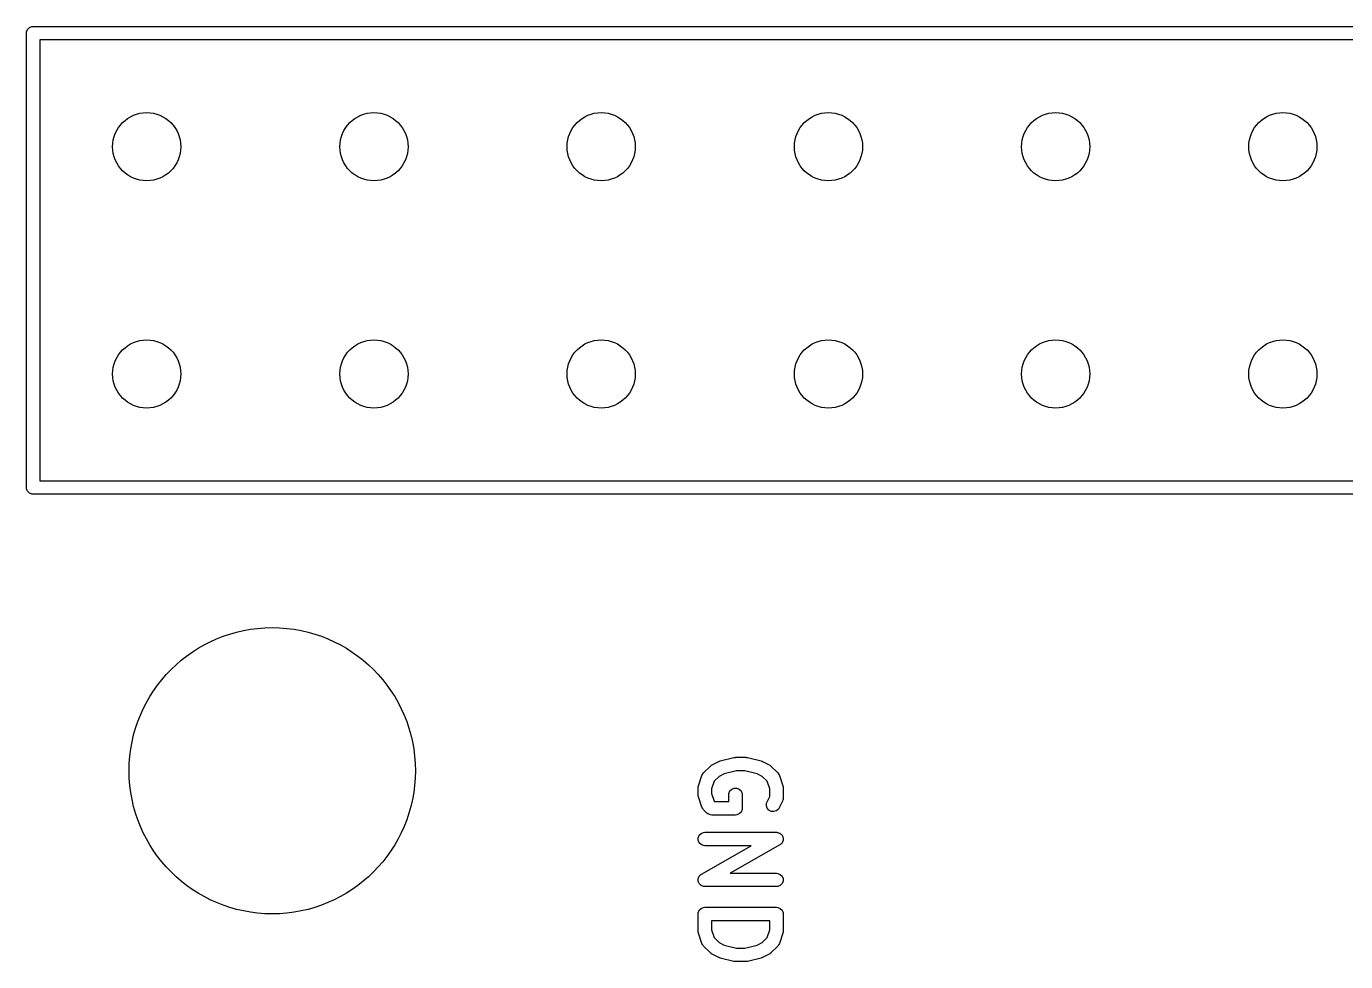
# Model space of a CAD drawing. Extents: x 90.4 to 161.7, y -143.1 to -81.8.
# Drawn here: x 90.38 to 105.13, y -94.82 to -84.37 of the extents above; entities that cross this region are included whole.
import ezdxf

# ---------------------------------------------------------------- set-up
doc = ezdxf.new("R2010")
doc.units = 0
doc.layers.add('BLACK', color=7, linetype='CONTINUOUS')

msp = doc.modelspace()

# ---------------------------------------------------------------- linework, layer by layer
at = {"layer": 'BLACK', "linetype": 'CONTINUOUS'}
for p, q in [((90.38212, -84.441876), (90.383561, -84.427244)), ((90.38212, -89.521876), (90.38212, -84.441876)), ((90.383561, -84.427244), (90.39476, -84.400208)), ((90.39476, -84.400208), (90.415452, -84.379516)), ((90.415452, -84.379516), (90.442488, -84.368317)), ((90.442488, -84.368317), (90.45712, -84.366876)), ((90.45712, -84.366876), (161.57712, -84.366876)), ((90.53212, -84.516876), (90.53212, -89.446876)), ((161.50212, -84.516876), (90.53212, -84.516876)), ((90.53212, -89.446876), (161.50212, -89.446876)), ((90.383561, -89.536508), (90.38212, -89.521876)), ((90.39476, -89.563544), (90.383561, -89.536508)), ((90.415452, -89.584236), (90.39476, -89.563544)), ((90.442488, -89.595435), (90.415452, -89.584236)), ((90.45712, -89.596876), (90.442488, -89.595435)), ((161.57712, -89.596876), (90.45712, -89.596876)), ((98.047186, -92.620801), (98.123376, -92.582706)), ((98.123376, -92.582706), (98.124445, -92.582296)), ((98.124445, -92.582296), (98.124881, -92.581974)), ((98.124881, -92.581974), (98.131032, -92.579775)), ((98.131032, -92.579775), (98.137108, -92.577451)), ((98.137108, -92.577451), (98.137646, -92.577412)), ((98.137646, -92.577412), (98.138726, -92.577027)), ((98.138726, -92.577027), (98.291108, -92.538931)), ((98.291108, -92.538931), (98.293644, -92.538555)), ((98.293644, -92.538555), (98.294666, -92.538133)), ((98.294666, -92.538133), (98.300178, -92.53759)), ((98.300178, -92.53759), (98.305652, -92.536781)), ((98.305652, -92.536781), (98.306744, -92.536943)), ((98.306744, -92.536943), (98.309298, -92.536692)), ((98.309298, -92.536692), (98.423584, -92.536692)), ((98.423584, -92.536692), (98.426137, -92.536943)), ((98.426137, -92.536943), (98.42723, -92.536781)), ((98.42723, -92.536781), (98.432704, -92.53759)), ((98.432704, -92.53759), (98.438216, -92.538133)), ((98.438216, -92.538133), (98.439236, -92.538555)), ((98.439236, -92.538555), (98.441775, -92.538931)), ((98.441775, -92.538931), (98.594156, -92.577027)), ((98.594156, -92.577027), (98.595235, -92.577412)), ((98.595235, -92.577412), (98.595774, -92.577451)), ((98.595774, -92.577451), (98.601849, -92.579775)), ((98.601849, -92.579775), (98.608001, -92.581974)), ((98.608001, -92.581974), (98.608436, -92.582296)), ((98.608436, -92.582296), (98.609506, -92.582706)), ((98.609506, -92.582706), (98.685697, -92.620801)), ((97.89529, -92.854642), (97.933386, -92.740356)), ((97.933386, -92.740356), (97.93938, -92.72693)), ((97.93938, -92.72693), (97.941146, -92.724893)), ((97.941146, -92.724893), (97.942177, -92.722405)), ((97.942177, -92.722405), (97.951504, -92.71104)), ((97.951504, -92.71104), (98.027694, -92.63485)), ((98.027694, -92.63485), (98.033444, -92.630129)), ((98.033444, -92.630129), (98.034743, -92.628633)), ((98.034743, -92.628633), (98.036997, -92.627213)), ((98.036997, -92.627213), (98.039059, -92.625522)), ((98.039059, -92.625522), (98.040891, -92.624763)), ((98.040891, -92.624763), (98.047186, -92.620801)), ((98.125154, -92.749522), (98.070089, -92.804586)), ((98.183092, -92.720552), (98.125154, -92.749522)), ((98.318533, -92.686692), (98.183092, -92.720552)), ((98.414349, -92.686692), (98.318533, -92.686692)), ((98.549789, -92.720552), (98.414349, -92.686692)), ((98.607729, -92.749522), (98.549789, -92.720552)), ((98.662793, -92.804586), (98.607729, -92.749522)), ((98.685697, -92.620801), (98.691996, -92.624765)), ((98.691996, -92.624765), (98.693824, -92.625523)), ((98.693824, -92.625523), (98.69588, -92.627211)), ((98.69588, -92.627211), (98.69814, -92.628633)), ((98.69814, -92.628633), (98.699439, -92.630131)), ((98.699439, -92.630131), (98.705189, -92.63485)), ((98.705189, -92.63485), (98.781379, -92.71104)), ((98.781379, -92.71104), (98.790707, -92.722405)), ((98.790707, -92.722405), (98.791739, -92.724897)), ((98.791739, -92.724897), (98.793503, -92.726931)), ((98.793503, -92.726931), (98.799497, -92.740356)), ((98.799497, -92.740356), (98.837592, -92.854642)), ((97.891441, -92.878359), (97.89217, -92.870953)), ((97.891441, -92.95455), (97.891441, -92.878359)), ((97.89203, -92.868978), (97.89262, -92.86638)), ((97.89217, -92.870953), (97.89203, -92.868978)), ((97.89262, -92.86638), (97.892882, -92.863727)), ((97.892882, -92.863727), (97.89364, -92.861896)), ((97.89364, -92.861896), (97.89529, -92.854642)), ((98.070089, -92.804586), (98.041441, -92.890529)), ((98.041441, -92.890529), (98.041441, -92.942378)), ((98.246938, -92.912882), (98.26763, -92.89219)), ((98.26763, -92.89219), (98.294666, -92.880991)), ((98.294666, -92.880991), (98.32393, -92.880991)), ((98.32393, -92.880991), (98.350966, -92.89219)), ((98.350966, -92.89219), (98.371658, -92.912882)), ((98.691441, -92.890528), (98.662793, -92.804586)), ((98.691441, -92.97494), (98.691441, -92.890528)), ((98.837592, -92.854642), (98.839241, -92.861895)), ((98.839241, -92.861895), (98.84, -92.863727)), ((98.84, -92.863727), (98.840261, -92.866381)), ((98.840261, -92.866381), (98.840852, -92.868979)), ((98.840852, -92.868979), (98.840711, -92.870953)), ((98.840711, -92.870953), (98.841441, -92.878359)), ((98.841441, -92.878359), (98.841441, -92.992645)), ((97.89217, -92.961955), (97.891441, -92.95455)), ((97.89203, -92.963931), (97.89217, -92.961955)), ((97.89262, -92.966528), (97.89203, -92.963931)), ((97.892882, -92.969182), (97.89262, -92.966528)), ((97.89364, -92.971012), (97.892882, -92.969182)), ((97.89529, -92.978268), (97.89364, -92.971012)), ((97.933386, -93.092552), (97.89529, -92.978268)), ((98.041441, -92.942378), (98.070089, -93.028321)), ((98.070089, -93.028321), (98.073699, -93.031931)), ((98.073699, -93.031931), (98.234298, -93.031931)), ((98.234298, -92.95455), (98.235739, -92.939918)), ((98.234298, -93.031931), (98.234298, -92.95455)), ((98.235739, -92.939918), (98.246938, -92.912882)), ((98.371658, -92.912882), (98.382857, -92.939918)), ((98.382857, -92.939918), (98.384298, -92.95455)), ((98.384298, -92.95455), (98.384298, -93.106931)), ((98.656009, -93.049026), (98.661264, -93.035294)), ((98.661264, -93.035294), (98.691441, -92.97494)), ((98.833523, -93.026186), (98.795428, -93.102376)), ((98.838778, -93.012454), (98.833523, -93.026186)), ((98.838968, -93.009766), (98.838778, -93.012454)), ((98.84, -93.007277), (98.838968, -93.009766)), ((98.841441, -92.992645), (98.84, -93.007277)), ((97.93938, -93.105978), (97.933386, -93.092552)), ((97.941145, -93.108013), (97.93938, -93.105978)), ((97.942176, -93.110502), (97.941145, -93.108013)), ((97.951503, -93.121867), (97.942176, -93.110502)), ((97.989598, -93.159963), (97.951503, -93.121867)), ((98.000963, -93.169291), (97.989598, -93.159963)), ((98.027999, -93.18049), (98.000963, -93.169291)), ((98.028, -93.18049), (98.027999, -93.18049)), ((98.042632, -93.181931), (98.028, -93.18049)), ((98.309298, -93.181931), (98.042632, -93.181931)), ((98.32393, -93.18049), (98.309298, -93.181931)), ((98.350966, -93.169291), (98.32393, -93.18049)), ((98.371658, -93.148599), (98.350966, -93.169291)), ((98.382857, -93.121563), (98.371658, -93.148599)), ((98.384298, -93.106931), (98.382857, -93.121563)), ((98.653935, -93.078216), (98.656009, -93.049026)), ((98.663189, -93.105977), (98.653935, -93.078216)), ((98.682362, -93.128085), (98.663189, -93.105977)), ((98.708537, -93.141172), (98.682362, -93.128085)), ((98.737727, -93.143246), (98.708537, -93.141172)), ((98.765488, -93.133992), (98.737727, -93.143246)), ((98.787596, -93.114819), (98.765488, -93.133992)), ((98.795428, -93.102376), (98.787596, -93.114819)), ((97.892882, -93.435156), (97.904081, -93.40812)), ((97.892882, -93.46442), (97.892882, -93.435156)), ((97.904081, -93.491456), (97.892882, -93.46442)), ((97.904081, -93.40812), (97.924773, -93.387428)), ((97.924773, -93.387428), (97.951809, -93.376229)), ((97.951809, -93.376229), (97.966441, -93.374788)), ((97.966441, -93.374788), (98.766441, -93.374788)), ((98.766441, -93.374788), (98.770204, -93.375158)), ((98.770204, -93.375158), (98.77168, -93.374971)), ((98.77168, -93.374971), (98.77359, -93.375492)), ((98.77359, -93.375492), (98.781073, -93.376229)), ((98.781073, -93.376229), (98.790288, -93.380046)), ((98.790288, -93.380046), (98.799912, -93.382671)), ((98.799912, -93.382671), (98.803692, -93.385598)), ((98.803692, -93.385598), (98.808109, -93.387428)), ((98.808109, -93.387428), (98.815159, -93.394478)), ((98.815159, -93.394478), (98.823049, -93.400588)), ((98.823049, -93.400588), (98.825422, -93.404741)), ((98.825422, -93.404741), (98.828801, -93.40812)), ((98.828801, -93.40812), (98.832617, -93.417332)), ((98.830631, -93.487037), (98.828801, -93.491456)), ((98.833558, -93.483258), (98.830631, -93.487037)), ((98.832617, -93.417332), (98.837568, -93.425997)), ((98.836182, -93.473636), (98.833558, -93.483258)), ((98.84, -93.46442), (98.836182, -93.473636)), ((98.837568, -93.425997), (98.83817, -93.43074)), ((98.83817, -93.43074), (98.84, -93.435156)), ((98.84, -93.435156), (98.84, -93.44513)), ((98.84, -93.44513), (98.841258, -93.455027)), ((98.841258, -93.455027), (98.84, -93.459639)), ((98.84, -93.459639), (98.84, -93.46442)), ((97.924773, -93.512148), (97.904081, -93.491456)), ((97.951809, -93.523347), (97.924773, -93.512148)), ((97.929231, -93.841813), (98.484025, -93.524788)), ((97.966441, -93.524788), (97.951809, -93.523347)), ((98.484025, -93.524788), (97.966441, -93.524788)), ((98.803651, -93.514906), (98.248857, -93.831931)), ((98.806734, -93.512717), (98.803651, -93.514906)), ((98.808109, -93.512148), (98.806734, -93.512717)), ((98.809508, -93.510748), (98.808109, -93.512148)), ((98.815641, -93.506396), (98.809508, -93.510748)), ((98.821749, -93.498507), (98.815641, -93.506396)), ((98.828801, -93.491456), (98.821749, -93.498507)), ((97.891624, -93.901692), (97.892882, -93.897079)), ((97.892882, -93.911588), (97.891624, -93.901692)), ((97.892882, -93.892299), (97.896699, -93.883083)), ((97.892882, -93.897079), (97.892882, -93.892299)), ((97.892882, -93.921563), (97.892882, -93.911588)), ((97.894711, -93.925978), (97.892882, -93.921563)), ((97.895314, -93.930722), (97.894711, -93.925978)), ((97.900264, -93.939386), (97.895314, -93.930722)), ((97.896699, -93.883083), (97.899324, -93.87346)), ((97.899324, -93.87346), (97.902251, -93.869679)), ((97.902251, -93.869679), (97.904081, -93.865263)), ((97.904081, -93.865263), (97.911131, -93.858212)), ((97.911131, -93.858212), (97.917241, -93.850323)), ((97.917241, -93.850323), (97.923373, -93.84597)), ((97.923373, -93.84597), (97.924773, -93.844571)), ((97.924773, -93.844571), (97.926147, -93.844001)), ((97.926147, -93.844001), (97.929231, -93.841813)), ((98.248857, -93.831931), (98.766441, -93.831931)), ((98.766441, -93.831931), (98.781073, -93.833372)), ((98.781073, -93.833372), (98.808109, -93.844571)), ((98.808109, -93.844571), (98.828801, -93.865263)), ((98.828801, -93.865263), (98.84, -93.892299)), ((98.84, -93.921563), (98.828801, -93.948599)), ((98.84, -93.892299), (98.84, -93.921563)), ((97.904081, -93.948599), (97.900264, -93.939386)), ((97.907459, -93.951977), (97.904081, -93.948599)), ((97.909833, -93.956131), (97.907459, -93.951977)), ((97.917722, -93.96224), (97.909833, -93.956131)), ((97.924773, -93.969291), (97.917722, -93.96224)), ((97.929189, -93.97112), (97.924773, -93.969291)), ((97.93297, -93.974048), (97.929189, -93.97112)), ((97.942593, -93.976672), (97.93297, -93.974048)), ((97.951809, -93.98049), (97.942593, -93.976672)), ((97.959291, -93.981226), (97.951809, -93.98049)), ((97.961202, -93.981748), (97.959291, -93.981226)), ((97.962677, -93.98156), (97.961202, -93.981748)), ((97.966441, -93.981931), (97.962677, -93.98156)), ((98.766441, -93.981931), (97.966441, -93.981931)), ((98.781073, -93.98049), (98.766441, -93.981931)), ((98.808109, -93.969291), (98.781073, -93.98049)), ((98.828801, -93.948599), (98.808109, -93.969291)), ((97.904081, -94.246215), (97.924773, -94.225523)), ((97.924773, -94.225523), (97.951809, -94.214324)), ((97.951809, -94.214324), (97.966441, -94.212883)), ((97.966441, -94.212883), (98.766441, -94.212883)), ((98.766441, -94.212883), (98.781073, -94.214324)), ((98.781073, -94.214324), (98.808109, -94.225523)), ((98.808109, -94.225523), (98.828801, -94.246215)), ((97.891441, -94.287883), (97.892882, -94.273251)), ((97.891441, -94.478359), (97.891441, -94.287883)), ((97.892882, -94.273251), (97.904081, -94.246215)), ((98.691441, -94.362883), (98.041441, -94.362883)), ((98.041441, -94.362883), (98.041441, -94.466188)), ((98.691441, -94.466189), (98.691441, -94.362883)), ((98.828801, -94.246215), (98.84, -94.273251)), ((98.84, -94.273251), (98.841441, -94.287883)), ((98.841441, -94.287883), (98.841441, -94.478359)), ((97.89217, -94.485764), (97.891441, -94.478359)), ((97.89203, -94.48774), (97.89217, -94.485764)), ((97.89262, -94.490337), (97.89203, -94.48774)), ((97.892882, -94.492991), (97.89262, -94.490337)), ((97.89364, -94.494821), (97.892882, -94.492991)), ((97.89529, -94.502076), (97.89364, -94.494821)), ((97.933386, -94.616362), (97.89529, -94.502076)), ((98.041441, -94.466188), (98.070089, -94.552131)), ((98.662793, -94.552131), (98.691441, -94.466189)), ((98.837592, -94.502076), (98.799497, -94.616362)), ((98.839241, -94.494822), (98.837592, -94.502076)), ((98.84, -94.492991), (98.839241, -94.494822)), ((98.840261, -94.490336), (98.84, -94.492991)), ((98.840852, -94.487739), (98.840261, -94.490336)), ((98.841441, -94.478359), (98.840711, -94.485764)), ((98.840711, -94.485764), (98.840852, -94.487739)), ((97.93938, -94.629788), (97.933386, -94.616362)), ((97.941146, -94.631824), (97.93938, -94.629788)), ((97.942177, -94.634313), (97.941146, -94.631824)), ((97.951504, -94.645678), (97.942177, -94.634313)), ((98.027694, -94.721868), (97.951504, -94.645678)), ((98.070089, -94.552131), (98.125154, -94.607196)), ((98.125154, -94.607196), (98.183092, -94.636165)), ((98.183092, -94.636165), (98.318533, -94.670026)), ((98.414349, -94.670026), (98.549789, -94.636165)), ((98.549789, -94.636165), (98.607729, -94.607195)), ((98.607729, -94.607195), (98.662793, -94.552131)), ((98.781379, -94.645678), (98.705189, -94.721868)), ((98.790707, -94.634313), (98.781379, -94.645678)), ((98.791739, -94.63182), (98.790707, -94.634313)), ((98.793503, -94.629787), (98.791739, -94.63182)), ((98.799497, -94.616362), (98.793503, -94.629787)), ((98.033444, -94.726588), (98.027694, -94.721868)), ((98.034743, -94.728085), (98.033444, -94.726588)), ((98.036997, -94.729504), (98.034743, -94.728085)), ((98.039059, -94.731196), (98.036997, -94.729504)), ((98.040891, -94.731954), (98.039059, -94.731196)), ((98.047186, -94.735917), (98.040891, -94.731954)), ((98.123376, -94.774012), (98.047186, -94.735917)), ((98.124445, -94.774421), (98.123376, -94.774012)), ((98.124881, -94.774744), (98.124445, -94.774421)), ((98.131032, -94.776942), (98.124881, -94.774744)), ((98.137108, -94.779267), (98.131032, -94.776942)), ((98.137646, -94.779305), (98.137108, -94.779267)), ((98.138726, -94.779691), (98.137646, -94.779305)), ((98.291108, -94.817787), (98.138726, -94.779691)), ((98.318533, -94.670026), (98.414349, -94.670026)), ((98.594156, -94.779691), (98.441775, -94.817787)), ((98.595235, -94.779305), (98.594156, -94.779691)), ((98.595774, -94.779267), (98.595235, -94.779305)), ((98.601849, -94.776942), (98.595774, -94.779267)), ((98.608001, -94.774744), (98.601849, -94.776942)), ((98.608436, -94.774421), (98.608001, -94.774744)), ((98.609506, -94.774012), (98.608436, -94.774421)), ((98.685697, -94.735917), (98.609506, -94.774012)), ((98.691996, -94.731952), (98.685697, -94.735917)), ((98.693824, -94.731195), (98.691996, -94.731952)), ((98.69588, -94.729506), (98.693824, -94.731195)), ((98.69814, -94.728085), (98.69588, -94.729506)), ((98.699439, -94.726586), (98.69814, -94.728085)), ((98.705189, -94.721868), (98.699439, -94.726586)), ((98.293644, -94.818162), (98.291108, -94.817787)), ((98.294666, -94.818585), (98.293644, -94.818162)), ((98.300178, -94.819127), (98.294666, -94.818585)), ((98.305652, -94.819937), (98.300178, -94.819127)), ((98.306744, -94.819774), (98.305652, -94.819937)), ((98.309298, -94.820026), (98.306744, -94.819774)), ((98.423584, -94.820026), (98.309298, -94.820026)), ((98.426137, -94.819774), (98.423584, -94.820026)), ((98.42723, -94.819937), (98.426137, -94.819774)), ((98.432704, -94.819127), (98.42723, -94.819937)), ((98.438216, -94.818585), (98.432704, -94.819127)), ((98.439236, -94.818162), (98.438216, -94.818585)), ((98.441775, -94.817787), (98.439236, -94.818162))]:
    msp.add_line(p, q, dxfattribs=at)
at = {"layer": 'BLACK'}
for centre, radius in [((91.72712, -85.711876), 0.381), ((91.72712, -85.711876), 0.381), ((94.26712, -85.711876), 0.381), ((94.26712, -85.711876), 0.381), ((96.80712, -85.711876), 0.381), ((96.80712, -85.711876), 0.381), ((99.34712, -85.711876), 0.381), ((99.34712, -85.711876), 0.381), ((101.88712, -85.711876), 0.381), ((101.88712, -85.711876), 0.381), ((104.42712, -85.711876), 0.381), ((104.42712, -85.711876), 0.381), ((91.72712, -88.251876), 0.381), ((91.72712, -88.251876), 0.381), ((94.26712, -88.251876), 0.381), ((94.26712, -88.251876), 0.381), ((96.80712, -88.251876), 0.381), ((96.80712, -88.251876), 0.381), ((99.34712, -88.251876), 0.381), ((99.34712, -88.251876), 0.381), ((101.88712, -88.251876), 0.381), ((101.88712, -88.251876), 0.381), ((104.42712, -88.251876), 0.381), ((104.42712, -88.251876), 0.381), ((93.130337, -92.686711), 1.6), ((93.130337, -92.686711), 1.599999)]:
    msp.add_circle(centre, radius, dxfattribs=at)

doc.saveas('drawing.dxf')
